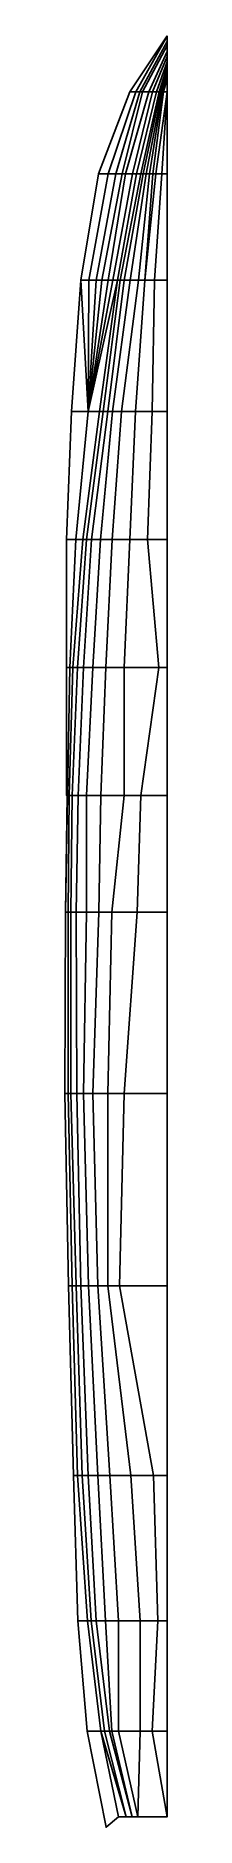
# Model space of a CAD drawing. Extents: x -4.9 to 0, y -42.7 to 42.6.
import ezdxf

# ---------------------------------------------------------------- set-up
doc = ezdxf.new("R2010")
doc.units = 0
doc.layers.add('HULL2', color=7, linetype='CONTINUOUS')

msp = doc.modelspace()

# ---------------------------------------------------------------- linework, layer by layer
at = {"layer": 'HULL2'}
for points in [[(0, 42.65, 6.08), (-1.78, 39.98, 5.79), (-1.5, 39.98, 5.36), (0, 42.63, 5.88)], [(0, 42.63, 5.88), (-1.5, 39.98, 5.36), (-1.31, 39.98, 5.01), (0, 42.38, 5.31)], [(0, 42.38, 5.31), (-1.31, 39.98, 5.01), (-1.18, 39.98, 4.76), (0, 42.19, 4.76)], [(0, 42.19, 4.76), (-1.18, 39.98, 4.76), (-0.87, 39.98, 3.96), (0, 41.91, 3.96)], [(0, 41.91, 3.96), (-0.87, 39.98, 3.96), (-0.7, 39.98, 3.33), (0, 41.67, 3.33)], [(0, 41.67, 3.33), (-0.7, 39.98, 3.33), (-0.51, 39.98, 2.51), (0, 41.41, 2.51)], [(0, 41.41, 2.51), (-0.51, 39.98, 2.51), (-0.38, 39.98, 1.72), (0, 41.19, 1.72)], [(0, 41.05, 1.25), (0, 41.19, 1.72), (-0.38, 39.98, 1.72), (-0.31, 39.98, 1.25)], [(-0.25, 39.98, 0.73), (0, 40.89, 0.73), (0, 41.05, 1.25), (-0.31, 39.98, 1.25)], [(-0.22, 39.98, 0.36), (0, 40.82, 0.36), (0, 40.89, 0.73), (-0.25, 39.98, 0.73)], [(-0.18, 39.98, -0.31), (0, 40.61, -0.31), (0, 40.82, 0.36), (-0.22, 39.98, 0.36)], [(0, 39.98, -2.97), (0, 39.98, -2.97), (0, 40.61, -0.31), (-0.18, 39.98, -0.31)], [(-1.78, 39.98, 5.79), (-3.28, 36.08, 5.37), (-2.82, 36.08, 4.69), (-1.5, 39.98, 5.36)], [(-1.5, 39.98, 5.36), (-2.82, 36.08, 4.69), (-2.46, 36.08, 4.01), (-1.31, 39.98, 5.01)], [(-1.31, 39.98, 5.01), (-2.46, 36.08, 4.01), (-2.15, 36.08, 3.26), (-1.18, 39.98, 4.76)], [(-1.18, 39.98, 4.76), (-2.15, 36.08, 3.26), (-1.99, 36.08, 2.83), (-0.87, 39.98, 3.96)], [(-0.87, 39.98, 3.96), (-1.99, 36.08, 2.83), (-1.65, 36.08, 1.68), (-0.7, 39.98, 3.33)], [(-0.7, 39.98, 3.33), (-1.65, 36.08, 1.68), (-1.47, 36.08, 0.85), (-0.51, 39.98, 2.51)], [(-0.51, 39.98, 2.51), (-1.47, 36.08, 0.85), (-1.26, 36.08, -0.33), (-0.38, 39.98, 1.72)], [(-0.31, 39.98, 1.25), (-0.38, 39.98, 1.72), (-1.26, 36.08, -0.33), (-1.14, 36.08, -1.13)], [(-1.01, 36.08, -1.63), (-0.25, 39.98, 0.73), (-0.31, 39.98, 1.25), (-1.14, 36.08, -1.13)], [(-0.84, 36.08, -2.1), (-0.22, 39.98, 0.36), (-0.25, 39.98, 0.73), (-1.01, 36.08, -1.63)], [(-0.68, 36.08, -2.43), (-0.18, 39.98, -0.31), (-0.22, 39.98, 0.36), (-0.84, 36.08, -2.1)], [(-0.54, 36.08, -2.61), (0, 39.98, -2.97), (-0.18, 39.98, -0.31), (-0.68, 36.08, -2.43)], [(-0.25, 36.08, -2.88), (0, 39.98, -2.97), (0, 39.98, -2.97), (-0.54, 36.08, -2.61)], [(0, 36.08, -2.97), (0, 39.98, -2.97), (0, 39.98, -2.97), (-0.25, 36.08, -2.88)], [(-3.28, 36.08, 5.37), (-4.13, 31.01, 4.76), (-3.74, 31.01, 4.18), (-2.82, 36.08, 4.69)], [(-2.82, 36.08, 4.69), (-3.74, 31.01, 4.18), (-3.4, 31.01, 3.51), (-2.46, 36.08, 4.01)], [(-2.46, 36.08, 4.01), (-3.4, 31.01, 3.51), (-3.13, 31.01, 2.84), (-2.15, 36.08, 3.26)], [(-2.15, 36.08, 3.26), (-3.13, 31.01, 2.84), (-2.82, 31.01, 1.87), (-1.99, 36.08, 2.83)], [(-1.99, 36.08, 2.83), (-2.82, 31.01, 1.87), (-2.6, 31.01, 0.96), (-1.65, 36.08, 1.68)], [(-1.65, 36.08, 1.68), (-2.6, 31.01, 0.96), (-2.37, 31.01, -0.5), (-1.47, 36.08, 0.85)], [(-1.26, 36.08, -0.33), (-1.47, 36.08, 0.85), (-2.37, 31.01, -0.5), (-2.25, 31.01, -1.16)], [(-2.06, 31.01, -1.66), (-1.14, 36.08, -1.13), (-1.26, 36.08, -0.33), (-2.25, 31.01, -1.16)], [(-1.77, 31.01, -2.13), (-1.01, 36.08, -1.63), (-1.14, 36.08, -1.13), (-2.06, 31.01, -1.66)], [(-1.37, 31.01, -2.46), (-0.84, 36.08, -2.1), (-1.01, 36.08, -1.63), (-1.77, 31.01, -2.13)], [(-1.06, 31.01, -2.64), (-0.68, 36.08, -2.43), (-0.84, 36.08, -2.1), (-1.37, 31.01, -2.46)], [(-1.06, 31.01, -2.64), (-0.54, 36.08, -2.61), (-0.68, 36.08, -2.43), (-1.06, 31.01, -2.64)], [(-0.6, 31.01, -2.85), (-0.25, 36.08, -2.88), (-0.54, 36.08, -2.61), (-1.06, 31.01, -2.64)], [(0, 31.01, -2.99), (0, 36.08, -2.97), (-0.25, 36.08, -2.88), (-0.6, 31.01, -2.85)], [(-4.13, 31.01, 4.76), (-4.58, 24.75, 4.7), (-3.77, 24.75, 2.04)], [(-3.74, 31.01, 4.18), (-4.13, 31.01, 4.76), (-3.77, 24.75, 2.04)], [(-2.82, 31.01, 1.87), (-3.13, 31.01, 2.84), (-3.77, 24.75, 2.04)], [(-3.13, 31.01, 2.84), (-3.4, 31.01, 3.51), (-3.77, 24.75, 2.04)], [(-3.4, 31.01, 3.51), (-3.74, 31.01, 4.18), (-3.77, 24.75, 2.04)], [(-2.37, 31.01, -0.5), (-2.6, 31.01, 0.96), (-3.77, 24.75, 2.04)], [(-2.6, 31.01, 0.96), (-2.82, 31.01, 1.87), (-3.77, 24.75, 2.04)], [(-3.77, 24.75, 2.04), (-3.77, 24.75, 2.04), (-3.24, 24.75, -0.56), (-2.37, 31.01, -0.5)], [(-2.37, 31.01, -0.5), (-3.24, 24.75, -0.56), (-3.06, 24.75, -1.13), (-2.25, 31.01, -1.16)], [(-2.25, 31.01, -1.16), (-3.06, 24.75, -1.13), (-2.83, 24.75, -1.59), (-2.06, 31.01, -1.66)], [(-2.06, 31.01, -1.66), (-2.83, 24.75, -1.59), (-2.62, 24.75, -1.9), (-1.77, 31.01, -2.13)], [(-1.77, 31.01, -2.13), (-2.62, 24.75, -1.9), (-2.18, 24.75, -2.3), (-1.37, 31.01, -2.46)], [(-1.37, 31.01, -2.46), (-2.18, 24.75, -2.3), (-1.51, 24.75, -2.65), (-1.06, 31.01, -2.64)], [(-1.06, 31.01, -2.64), (-1.51, 24.75, -2.65), (-0.71, 24.75, -2.88), (-0.6, 31.01, -2.85)], [(-0.71, 24.75, -2.88), (0, 24.75, -2.99), (0, 31.01, -2.99), (-0.6, 31.01, -2.85)], [(-4.58, 24.75, 4.7), (-4.81, 18.65, 4.71), (-4.36, 18.65, 2.04), (-3.77, 24.75, 2.04)], [(-3.77, 24.75, 2.04), (-4.36, 18.65, 2.04), (-4.03, 18.65, -0.56), (-3.24, 24.75, -0.56)], [(-3.24, 24.75, -0.56), (-4.03, 18.65, -0.56), (-3.86, 18.65, -1.13), (-3.06, 24.75, -1.13)], [(-3.06, 24.75, -1.13), (-3.86, 18.65, -1.13), (-3.61, 18.65, -1.59), (-2.83, 24.75, -1.59)], [(-2.83, 24.75, -1.59), (-3.61, 18.65, -1.59), (-3.19, 18.65, -2.03), (-2.62, 24.75, -1.9)], [(-2.62, 24.75, -1.9), (-3.19, 18.65, -2.03), (-2.63, 18.65, -2.42), (-2.18, 24.75, -2.3)], [(-2.18, 24.75, -2.3), (-2.63, 18.65, -2.42), (-1.79, 18.65, -2.73), (-1.51, 24.75, -2.65)], [(-1.51, 24.75, -2.65), (-1.79, 18.65, -2.73), (-0.94, 18.65, -2.91), (-0.71, 24.75, -2.88)], [(-0.94, 18.65, -2.91), (0, 18.65, -2.99), (0, 24.75, -2.99), (-0.71, 24.75, -2.88)], [(-4.81, 18.65, 4.71), (-4.81, 12.55, 4.71), (-4.66, 12.55, 2.04), (-4.36, 18.65, 2.04)], [(-4.36, 18.65, 2.04), (-4.66, 12.55, 2.04), (-4.51, 12.55, -0.56), (-4.03, 18.65, -0.56)], [(-4.03, 18.65, -0.56), (-4.51, 12.55, -0.56), (-4.29, 12.55, -1.32), (-3.86, 18.65, -1.13)], [(-3.86, 18.65, -1.13), (-4.29, 12.55, -1.32), (-4, 12.55, -1.86), (-3.61, 18.65, -1.59)], [(-3.61, 18.65, -1.59), (-4, 12.55, -1.86), (-3.55, 12.55, -2.32), (-3.19, 18.65, -2.03)], [(-3.19, 18.65, -2.03), (-3.55, 12.55, -2.32), (-2.93, 12.55, -2.66), (-2.63, 18.65, -2.42)], [(-2.63, 18.65, -2.42), (-2.93, 12.55, -2.66), (-2.06, 12.55, -2.88), (-1.79, 18.65, -2.73)], [(-1.79, 18.65, -2.73), (-2.06, 12.55, -2.88), (-0.4, 12.55, -2.99), (-0.94, 18.65, -2.91)], [(-0.4, 12.55, -2.99), (0, 12.55, -2.99), (0, 18.65, -2.99), (-0.94, 18.65, -2.91)], [(-4.81, 12.55, 4.71), (-4.82, 6.46, 4.74), (-4.76, 6.46, 2.07), (-4.66, 12.55, 2.04)], [(-4.66, 12.55, 2.04), (-4.76, 6.46, 2.07), (-4.69, 6.46, -0.56), (-4.51, 12.55, -0.56)], [(-4.51, 12.55, -0.56), (-4.69, 6.46, -0.56), (-4.54, 6.46, -1.32), (-4.29, 12.55, -1.32)], [(-4.29, 12.55, -1.32), (-4.54, 6.46, -1.32), (-4.25, 6.46, -1.9), (-4, 12.55, -1.86)], [(-4, 12.55, -1.86), (-4.25, 6.46, -1.9), (-3.86, 6.46, -2.3), (-3.55, 12.55, -2.32)], [(-3.55, 12.55, -2.32), (-3.86, 6.46, -2.3), (-3.17, 6.46, -2.66), (-2.93, 12.55, -2.66)], [(-2.93, 12.55, -2.66), (-3.17, 6.46, -2.66), (-2.06, 6.46, -2.88), (-2.06, 12.55, -2.88)], [(-2.06, 12.55, -2.88), (-2.06, 6.46, -2.88), (-1.25, 6.46, -2.95), (-0.4, 12.55, -2.99)], [(-1.25, 6.46, -2.95), (0, 6.46, -2.99), (0, 12.55, -2.99), (-0.4, 12.55, -2.99)], [(-4.774, 6.46, 2.71), (-4.86, 0.9, 2.71), (-4.86, 0.9, 2.71), (-4.76, 6.46, 2.07)], [(-4.76, 6.46, 2.07), (-4.86, 0.9, 2.71), (-4.74, 0.9, -0.26), (-4.69, 6.46, -0.56)], [(-4.69, 6.46, -0.56), (-4.74, 0.9, -0.26), (-4.61, 0.9, -1.05), (-4.54, 6.46, -1.32)], [(-4.54, 6.46, -1.32), (-4.61, 0.9, -1.05), (-4.35, 0.9, -1.63), (-4.25, 6.46, -1.9)], [(-4.25, 6.46, -1.9), (-4.35, 0.9, -1.63), (-3.86, 0.9, -2.15), (-3.86, 6.46, -2.3)], [(-3.86, 6.46, -2.3), (-3.86, 0.9, -2.15), (-3.26, 0.9, -2.45), (-3.17, 6.46, -2.66)], [(-3.17, 6.46, -2.66), (-3.26, 0.9, -2.45), (-2.65, 0.9, -2.61), (-2.06, 6.46, -2.88)], [(-2.06, 6.46, -2.88), (-2.65, 0.9, -2.61), (-1.44, 0.9, -2.71), (-1.25, 6.46, -2.95)], [(-1.44, 0.9, -2.71), (0, 0.9, -2.72), (0, 6.46, -2.99), (-1.25, 6.46, -2.95)], [(-4.86, 0.9, 2.71), (-4.89, -7.73, 2.73), (-4.74, -7.73, -0.23), (-4.74, 0.9, -0.26)], [(-4.74, 0.9, -0.26), (-4.74, -7.73, -0.23), (-4.6, -7.73, -0.78), (-4.61, 0.9, -1.05)], [(-4.61, 0.9, -1.05), (-4.6, -7.73, -0.78), (-4.32, -7.73, -1.41), (-4.35, 0.9, -1.63)], [(-4.35, 0.9, -1.63), (-4.32, -7.73, -1.41), (-4, -7.73, -1.81), (-3.86, 0.9, -2.15)], [(-3.86, 0.9, -2.15), (-4, -7.73, -1.81), (-3.55, -7.73, -2.15), (-3.26, 0.9, -2.45)], [(-3.26, 0.9, -2.45), (-3.55, -7.73, -2.15), (-2.84, -7.73, -2.43), (-2.65, 0.9, -2.61)], [(-2.65, 0.9, -2.61), (-2.84, -7.73, -2.43), (-2.05, -7.73, -2.57), (-1.44, 0.9, -2.71)], [(-2.05, -7.73, -2.57), (0, -7.73, -2.62), (0, 0.9, -2.72), (-1.44, 0.9, -2.71)], [(-4.89, -7.73, 2.73), (-4.71, -16.9, 2.79), (-4.54, -16.9, -0.27), (-4.74, -7.73, -0.23)], [(-4.74, -7.73, -0.23), (-4.54, -16.9, -0.27), (-4.35, -16.9, -0.81), (-4.6, -7.73, -0.78)], [(-4.6, -7.73, -0.78), (-4.35, -16.9, -0.81), (-4.13, -16.9, -1.2), (-4.32, -7.73, -1.41)], [(-4.32, -7.73, -1.41), (-4.13, -16.9, -1.2), (-3.76, -16.9, -1.6), (-4, -7.73, -1.81)], [(-4, -7.73, -1.81), (-3.76, -16.9, -1.6), (-3.32, -16.9, -1.87), (-3.55, -7.73, -2.15)], [(-3.55, -7.73, -2.15), (-3.32, -16.9, -1.87), (-2.84, -16.9, -2.09), (-2.84, -7.73, -2.43)], [(-2.84, -7.73, -2.43), (-2.84, -16.9, -2.09), (-2.27, -16.9, -2.25), (-2.05, -7.73, -2.57)], [(-2.27, -16.9, -2.25), (0, -16.9, -2.65), (0, -7.73, -2.62), (-2.05, -7.73, -2.57)], [(-4.71, -16.9, 2.79), (-4.47, -25.94, 2.84), (-4.28, -25.94, -0.22), (-4.54, -16.9, -0.27)], [(-4.54, -16.9, -0.27), (-4.28, -25.94, -0.22), (-4.07, -25.94, -0.76), (-4.35, -16.9, -0.81)], [(-4.35, -16.9, -0.81), (-4.07, -25.94, -0.76), (-3.78, -25.94, -1.15), (-4.13, -16.9, -1.2)], [(-4.13, -16.9, -1.2), (-3.78, -25.94, -1.15), (-3.32, -25.94, -1.49), (-3.76, -16.9, -1.6)], [(-3.76, -16.9, -1.6), (-3.32, -25.94, -1.49), (-2.74, -25.94, -1.72), (-3.32, -16.9, -1.87)], [(-3.32, -16.9, -1.87), (-2.74, -25.94, -1.72), (-1.73, -25.94, -2), (-2.84, -16.9, -2.09)], [(-2.84, -16.9, -2.09), (-1.73, -25.94, -2), (-0.65, -25.94, -2.32), (-2.27, -16.9, -2.25)], [(-0.65, -25.94, -2.32), (0, -25.94, -2.6), (0, -16.9, -2.65), (-2.27, -16.9, -2.25)], [(-4.47, -25.94, 2.84), (-4.27, -32.86, 2.85), (-3.81, -32.86, -0.15), (-4.28, -25.94, -0.22)], [(-4.28, -25.94, -0.22), (-3.81, -32.86, -0.15), (-3.63, -32.86, -0.54), (-4.07, -25.94, -0.76)], [(-4.07, -25.94, -0.76), (-3.63, -32.86, -0.54), (-3.39, -32.86, -0.78), (-3.78, -25.94, -1.15)], [(-3.78, -25.94, -1.15), (-3.39, -32.86, -0.78), (-2.95, -32.86, -0.97), (-3.32, -25.94, -1.49)], [(-3.32, -25.94, -1.49), (-2.95, -32.86, -0.97), (-2.33, -32.86, -1.05), (-2.74, -25.94, -1.72)], [(-2.74, -25.94, -1.72), (-2.33, -32.86, -1.05), (-1.29, -32.86, -1.2), (-1.73, -25.94, -2)], [(-1.73, -25.94, -2), (-1.29, -32.86, -1.2), (-0.44, -32.86, -1.4), (-0.65, -25.94, -2.32)], [(-0.44, -32.86, -1.4), (0, -32.86, -1.61), (0, -25.94, -2.6), (-0.65, -25.94, -2.32)], [(-4.27, -32.86, 2.85), (-3.83, -38.12, 2.93), (-3.17, -38.12, -0.17), (-3.81, -32.86, -0.15)], [(-3.81, -32.86, -0.15), (-3.17, -38.12, -0.17), (-3, -38.12, -0.35), (-3.63, -32.86, -0.54)], [(-3.63, -32.86, -0.54), (-3, -38.12, -0.35), (-2.76, -38.12, -0.46), (-3.39, -32.86, -0.78)], [(-3.39, -32.86, -0.78), (-2.76, -38.12, -0.46), (-2.65, -38.12, -0.51), (-2.95, -32.86, -0.97)], [(-2.95, -32.86, -0.97), (-2.65, -38.12, -0.51), (-2.33, -38.12, -0.57), (-2.33, -32.86, -1.05)], [(-2.33, -32.86, -1.05), (-2.33, -38.12, -0.57), (-1.29, -38.12, -0.65), (-1.29, -32.86, -1.2)], [(-1.29, -32.86, -1.2), (-1.29, -38.12, -0.65), (-0.71, -38.12, -0.72), (-0.44, -32.86, -1.4)], [(-0.71, -38.12, -0.72), (0, -38.12, -0.84), (0, -32.86, -1.61), (-0.44, -32.86, -1.4)], [(-3.83, -38.12, 2.93), (-2.92, -42.69, 2.97), (-2.33, -42.2, 0.01), (-3.17, -38.12, -0.17)], [(-3.17, -38.12, -0.17), (-2.33, -42.2, 0.01), (-1.96, -42.2, -0.19), (-3.17, -38.12, -0.17)], [(-3.17, -38.12, -0.17), (-1.96, -42.2, -0.19), (-1.96, -42.2, -0.19), (-3, -38.12, -0.35)], [(-3, -38.12, -0.35), (-1.96, -42.2, -0.19), (-1.67, -42.2, -0.23), (-2.76, -38.12, -0.46)], [(-2.76, -38.12, -0.46), (-1.67, -42.2, -0.23), (-1.67, -42.2, -0.23), (-2.65, -38.12, -0.51)], [(-2.65, -38.12, -0.51), (-1.67, -42.2, -0.23), (-1.4, -42.2, -0.24), (-2.33, -38.12, -0.57)], [(-2.33, -38.12, -0.57), (-1.4, -42.2, -0.24), (-1.4, -42.2, -0.24), (-1.29, -38.12, -0.65)], [(-1.29, -38.12, -0.65), (-1.4, -42.2, -0.24), (0, -42.2, -0.3), (-0.71, -38.12, -0.72)], [(0, -42.2, -0.3), (0, -42.2, -0.3), (0, -38.12, -0.84), (-0.71, -38.12, -0.72)]]:
    msp.add_3dface(points, dxfattribs=at)

doc.saveas('drawing.dxf')
